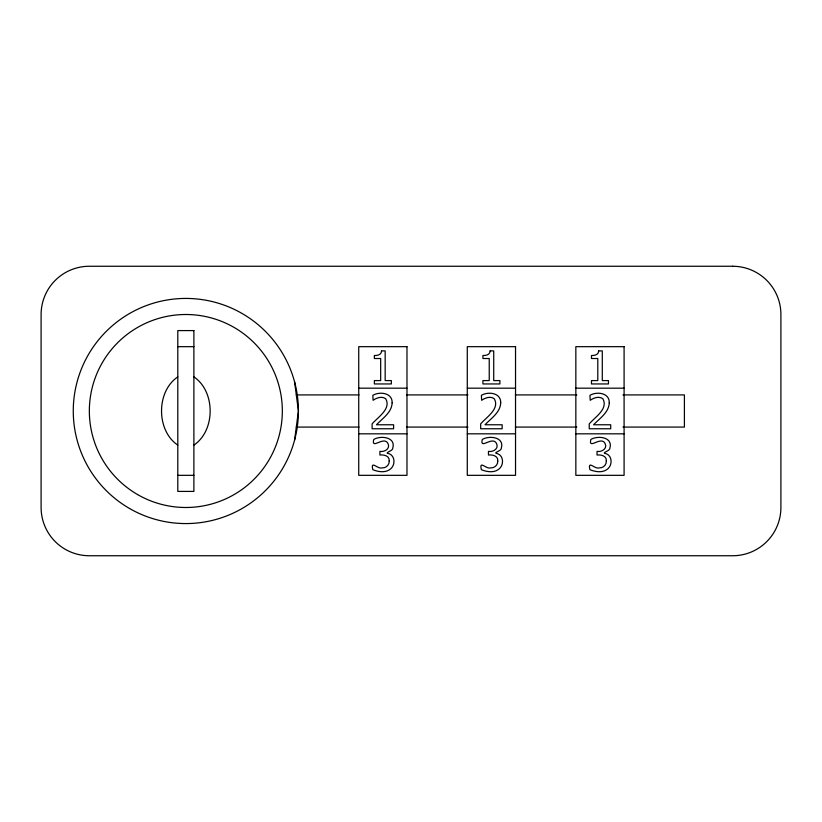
<?xml version="1.0" encoding="UTF-8"?>
<svg xmlns="http://www.w3.org/2000/svg" width="822" height="822" viewBox="0 0 822 822"><rect width="100%" height="100%" fill="white"/><g stroke="black" fill="none" stroke-linecap="round" stroke-linejoin="round"><path stroke-width="1.23" d="M294.584 440.14L298.417 411L294.584 381.86M177.799 376.887C156.118 391.406 156.118 430.594 177.799 445.113M193.889 445.113C215.57 430.594 215.57 391.406 193.889 376.887M177.799 346.668L193.889 346.668M358.731 388.179L406.982 388.179M467.286 388.179L515.538 388.179M575.842 388.179L624.093 388.179M296.3 394.92L359.07 394.92M406.458 394.92L467.944 394.92M515.332 394.92L576.808 394.92M622.922 394.92L684.407 394.92L684.407 427.08L622.922 427.08M296.3 427.08L359.07 427.08M406.458 427.08L467.944 427.08M515.332 427.08L576.808 427.08M358.731 433.821L406.982 433.821M467.286 433.821L515.538 433.821M575.842 433.821L624.093 433.821M177.799 475.332L193.889 475.332M389.217 460.957C389.484 464.892 385.97 468.232 382.035 467.903C377.627 469.424 370.445 459.632 372.798 469.691C378.449 471.982 385.96 473.164 390.871 468.674A11.056 10.306 0 0 0 393.759 463.413C394.601 459.611 393.07 455.193 389.207 453.744C382.939 452.727 393.224 451.37 392.813 447.918C395.927 437.016 380.617 435.29 373.763 439.462C370.886 450.446 384.223 435.228 388.046 443.695C390.491 448.709 384.377 452.347 379.908 451.36L379.908 455.028C383.905 454.494 389.731 455.85 389.217 460.957M497.772 460.957C498.04 464.892 494.525 468.232 490.59 467.903C486.182 469.424 479 459.632 481.363 469.691C487.004 471.982 494.515 473.164 499.437 468.674A11.056 10.306 0 0 0 502.314 463.413C503.156 459.611 501.626 455.193 497.762 453.744C491.494 452.727 501.78 451.37 501.369 447.918C504.482 437.016 489.172 435.29 482.319 439.462C479.442 450.446 492.779 435.228 496.601 443.695C499.046 448.709 492.933 452.347 488.463 451.36L488.463 455.028C492.46 454.494 498.286 455.85 497.772 460.957M606.328 460.957C606.605 464.892 603.091 468.232 599.156 467.903C594.738 469.424 587.555 459.632 589.919 469.691C595.56 471.982 603.081 473.164 607.992 468.674A11.056 10.306 0 0 0 610.88 463.413C611.712 459.611 610.191 455.193 606.317 453.744C600.05 452.727 610.335 451.37 609.924 447.918C613.037 437.016 597.728 435.29 590.874 439.462C587.997 450.446 601.344 435.228 605.156 443.695C607.612 448.709 601.488 452.347 597.029 451.36L597.029 455.028C601.026 454.494 606.842 455.85 606.328 460.957M392.145 402.821C391.775 412.552 382.528 418.336 376.486 424.769L393.604 424.769L393.604 428.765L372.109 428.765L372.109 423.885C377.801 417.186 391.539 408.842 385.672 398.68C381.788 395.927 376.62 397.817 373.096 400.293L372.839 395.331C379.672 391.231 392.536 392.772 392.145 402.821M500.711 402.821C500.331 412.552 491.083 418.336 485.042 424.769L502.16 424.769L502.16 428.765L480.665 428.765L480.665 423.885C486.357 417.186 500.095 408.842 494.228 398.68C490.354 395.927 485.186 397.817 481.651 400.293L481.394 395.331C488.227 391.231 501.101 392.772 500.711 402.821M609.266 402.821C608.886 412.552 599.649 418.336 593.597 424.769L610.715 424.769L610.715 428.765L589.23 428.765L589.23 423.885C594.912 417.186 608.65 408.842 602.793 398.68C598.909 395.927 593.741 397.817 590.206 400.293L589.949 395.331C596.793 391.231 609.657 392.772 609.266 402.821M381.542 350.902C381.634 354.785 377.411 355.638 374.37 355.505L374.37 358.515L380.678 358.515L380.678 380.586L374.37 380.586L374.37 383.946L391.344 383.946L391.344 380.586L385.169 380.586L385.169 350.902L381.542 350.902M490.107 350.902C490.189 354.785 485.966 355.638 482.925 355.505L482.925 358.515L489.234 358.515L489.234 380.586L482.925 380.586L482.925 383.946L499.899 383.946L499.899 380.586L493.724 380.586L493.724 350.902L490.107 350.902M598.663 350.902C598.745 354.785 594.532 355.638 591.48 355.505L591.48 358.515L597.799 358.515L597.799 380.586L591.48 380.586L591.48 383.946L608.455 383.946L608.455 380.586L602.29 380.586L602.29 350.902L598.663 350.902M732.649 266.256L89.351 266.256A48.251 48.251 0 0 0 41.1 314.507L41.1 507.493A48.251 48.251 0 0 0 89.351 555.744L732.649 555.744A48.251 48.251 0 0 0 780.9 507.493L780.9 314.507A48.251 48.251 0 0 0 732.649 266.256M193.889 330.588L177.799 330.588L177.799 491.412L193.889 491.412L193.889 330.588M406.982 346.668L358.731 346.668L358.731 475.332L406.982 475.332L406.982 346.668M515.538 346.668L467.286 346.668L467.286 475.332L515.538 475.332L515.538 346.668M624.093 346.668L575.842 346.668L575.842 475.332L624.093 475.332L624.093 346.668M129.557 508.499A112.583 112.583 0 0 0 298.417 411A112.583 112.583 0 0 0 129.557 313.501A112.583 112.583 0 0 0 129.557 508.499M137.593 494.567A96.493 96.493 0 0 0 282.336 411A96.493 96.493 0 0 0 137.593 327.433A96.493 96.493 0 0 0 137.593 494.567"/></g></svg>
